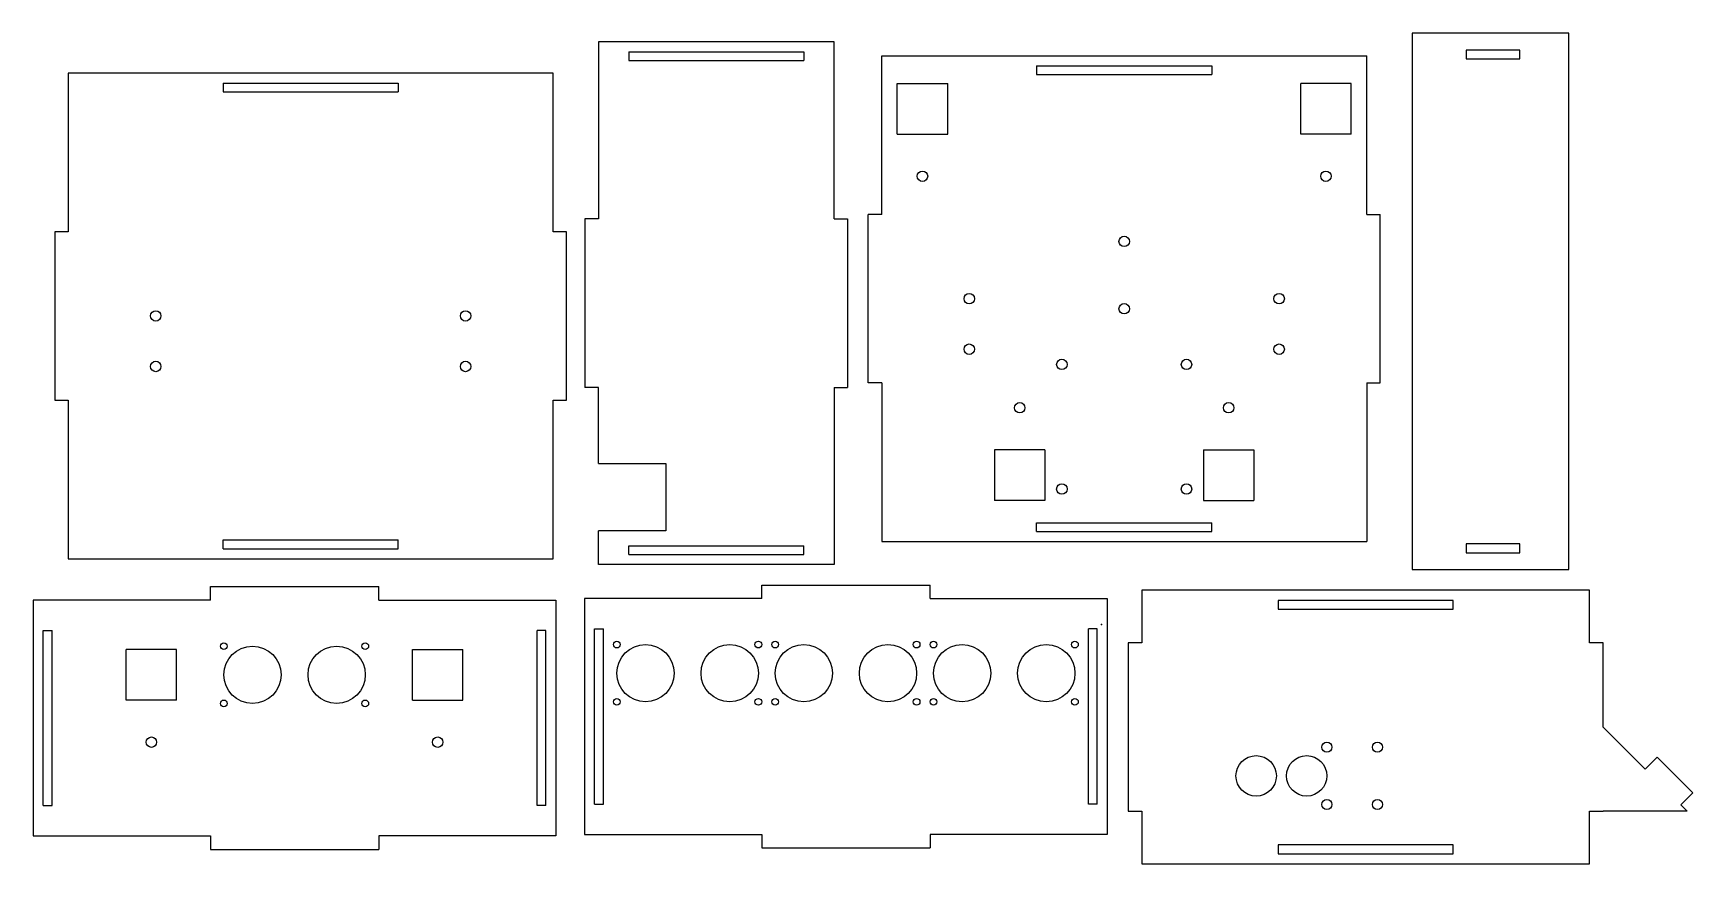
# Model space of a CAD drawing. Header units: millimetres. Extents: x -34.3 to 15, y -17.2 to 7.4.
import ezdxf

# ---------------------------------------------------------------- set-up
doc = ezdxf.new("R2010")
doc.units = ezdxf.units.MM
doc.header["$PDSIZE"] = -1

msp = doc.modelspace()

# ---------------------------------------------------------------- linework, layer by layer
at = {"color": 7, "linetype": 'Continuous'}
for p, q in [((11.343, 7.435), (6.693, 7.435)), ((6.693, 7.435), (6.693, -8.485)), ((11.343, -8.485), (11.343, 7.435)), ((-10.47, 7.183), (-17.47, 7.183)), ((-17.47, 7.183), (-17.47, 1.923)), ((-10.47, 1.923), (-10.47, 7.183)), ((9.893, 6.935), (8.293, 6.935)), ((8.293, 6.935), (8.293, 6.675)), ((9.893, 6.675), (9.893, 6.935)), ((-16.57, 6.883), (-16.57, 6.623)), ((-16.57, 6.883), (-11.37, 6.883)), ((-16.57, 6.623), (-11.37, 6.623)), ((-11.37, 6.883), (-11.37, 6.623)), ((-9.057, 6.766), (5.343, 6.766)), ((-9.057, 2.056), (-9.057, 6.766)), ((-4.457, 6.466), (0.743, 6.466)), ((-4.457, 6.466), (-4.457, 6.206)), ((0.743, 6.466), (0.743, 6.206)), ((5.343, 2.056), (5.343, 6.766)), ((8.293, 6.675), (9.893, 6.675)), ((-18.812, 6.254), (-33.212, 6.254)), ((-33.212, 6.254), (-33.212, 1.544)), ((-28.612, 5.954), (-23.412, 5.954)), ((-28.612, 5.954), (-28.612, 5.694)), ((-23.412, 5.954), (-23.412, 5.694)), ((-18.812, 1.544), (-18.812, 6.254)), ((-8.597, 4.44), (-8.597, 5.94)), ((-8.597, 5.94), (-7.097, 5.94)), ((-7.097, 4.44), (-7.097, 5.94)), ((-4.457, 6.206), (0.743, 6.206)), ((4.883, 5.94), (3.383, 5.94)), ((3.383, 4.44), (3.383, 5.94)), ((4.883, 4.44), (4.883, 5.94)), ((-28.612, 5.694), (-23.412, 5.694)), ((-8.597, 4.44), (-7.097, 4.44)), ((4.883, 4.44), (3.383, 4.44)), ((-9.057, 2.056), (-9.457, 2.056)), ((-9.457, -2.944), (-9.457, 2.056)), ((5.343, 2.056), (5.743, 2.056)), ((5.743, -2.944), (5.743, 2.056)), ((-33.212, 1.544), (-33.612, 1.544)), ((-33.612, 1.544), (-33.612, -3.456)), ((-18.412, 1.544), (-18.812, 1.544)), ((-18.412, -3.456), (-18.412, 1.544)), ((-17.47, 1.923), (-17.87, 1.923)), ((-17.87, 1.923), (-17.87, -3.077)), ((-10.47, 1.923), (-10.07, 1.923)), ((-10.07, 1.923), (-10.07, -3.077)), ((-9.057, -2.944), (-9.457, -2.944)), ((-9.057, -2.944), (-9.057, -7.654)), ((5.343, -2.944), (5.743, -2.944)), ((5.343, -2.944), (5.343, -7.654)), ((-17.47, -3.077), (-17.87, -3.077)), ((-17.47, -5.337), (-17.47, -3.077)), ((-10.47, -3.077), (-10.47, -8.337)), ((-10.47, -3.077), (-10.07, -3.077)), ((-33.612, -3.456), (-33.212, -3.456)), ((-33.212, -3.456), (-33.212, -8.166)), ((-18.812, -3.456), (-18.412, -3.456)), ((-18.812, -8.166), (-18.812, -3.456)), ((-17.47, -5.337), (-15.47, -5.337)), ((-15.47, -5.337), (-15.47, -7.337)), ((-4.209, -4.932), (-5.709, -4.932)), ((-5.709, -4.932), (-5.709, -6.432)), ((-4.209, -4.932), (-4.209, -6.432)), ((0.495, -4.932), (0.495, -6.432)), ((0.495, -4.932), (1.995, -4.932)), ((1.995, -4.932), (1.995, -6.432)), ((-4.209, -6.432), (-5.709, -6.432)), ((0.495, -6.432), (1.995, -6.432)), ((-17.47, -8.337), (-17.47, -7.337)), ((-15.47, -7.337), (-17.47, -7.337)), ((-4.457, -7.354), (-4.457, -7.094)), ((-4.457, -7.094), (0.743, -7.094)), ((-4.457, -7.354), (0.743, -7.354)), ((0.743, -7.354), (0.743, -7.094)), ((-28.612, -7.866), (-28.612, -7.606)), ((-28.612, -7.606), (-23.412, -7.606)), ((-28.612, -7.866), (-23.412, -7.866)), ((-23.412, -7.866), (-23.412, -7.606)), ((-16.57, -8.037), (-16.57, -7.777)), ((-16.57, -7.777), (-11.37, -7.777)), ((-11.37, -8.037), (-11.37, -7.777)), ((-9.057, -7.654), (5.343, -7.654)), ((9.893, -7.725), (8.293, -7.725)), ((8.293, -7.725), (8.293, -7.985)), ((9.893, -7.985), (9.893, -7.725)), ((-33.212, -8.166), (-18.812, -8.166)), ((-10.47, -8.337), (-17.47, -8.337)), ((-16.57, -8.037), (-11.37, -8.037)), ((8.293, -7.985), (9.893, -7.985)), ((6.693, -8.485), (11.343, -8.485)), ((-28.991, -9.389), (-28.991, -8.989)), ((-28.991, -8.989), (-23.991, -8.989)), ((-23.991, -9.389), (-23.991, -8.989)), ((-12.62, -9.344), (-17.88, -9.344)), ((-17.88, -9.344), (-17.88, -16.344)), ((-12.62, -9.344), (-12.62, -8.944)), ((-12.62, -8.944), (-7.62, -8.944)), ((-7.62, -9.344), (-7.62, -8.944)), ((-7.62, -9.344), (-2.36, -9.344)), ((-2.36, -9.344), (-2.36, -16.344)), ((11.962, -9.098), (-1.338, -9.098)), ((-1.338, -9.098), (-1.338, -10.658)), ((11.962, -10.658), (11.962, -9.098)), ((-28.991, -9.389), (-34.251, -9.389)), ((-34.251, -9.389), (-34.251, -16.389)), ((-23.991, -9.389), (-18.731, -9.389)), ((-18.731, -9.389), (-18.731, -16.389)), ((7.912, -9.398), (2.712, -9.398)), ((2.712, -9.398), (2.712, -9.658)), ((2.712, -9.658), (7.912, -9.658)), ((7.912, -9.658), (7.912, -9.398)), ((-33.951, -10.289), (-33.691, -10.289)), ((-33.951, -15.489), (-33.951, -10.289)), ((-33.691, -15.489), (-33.691, -10.289)), ((-19.291, -15.489), (-19.291, -10.289)), ((-19.031, -10.289), (-19.291, -10.289)), ((-19.031, -15.489), (-19.031, -10.289)), ((-17.58, -10.244), (-17.32, -10.244)), ((-17.58, -15.444), (-17.58, -10.244)), ((-17.32, -15.444), (-17.32, -10.244)), ((-2.92, -15.444), (-2.92, -10.244)), ((-2.66, -10.244), (-2.92, -10.244)), ((-2.66, -15.444), (-2.66, -10.244)), ((-1.338, -10.658), (-1.738, -10.658)), ((-1.738, -10.658), (-1.738, -15.658)), ((12.362, -10.658), (11.962, -10.658)), ((12.362, -13.158), (12.362, -10.658)), ((-29.991, -10.857), (-31.491, -10.857)), ((-31.491, -12.357), (-31.491, -10.857)), ((-29.991, -12.357), (-29.991, -10.857)), ((-22.991, -12.357), (-22.991, -10.857)), ((-22.991, -10.857), (-21.491, -10.857)), ((-21.491, -12.357), (-21.491, -10.857)), ((-29.991, -12.357), (-31.491, -12.357)), ((-22.991, -12.357), (-21.491, -12.357)), ((12.362, -13.158), (13.612, -14.408)), ((13.612, -14.408), (13.966, -14.054)), ((13.966, -14.054), (15.026, -15.115)), ((15.026, -15.115), (14.673, -15.468)), ((-33.951, -15.489), (-33.691, -15.489)), ((-19.031, -15.489), (-19.291, -15.489)), ((-17.58, -15.444), (-17.32, -15.444)), ((-2.66, -15.444), (-2.92, -15.444)), ((-1.738, -15.658), (-1.338, -15.658)), ((-1.338, -15.658), (-1.338, -17.218)), ((11.962, -15.658), (12.362, -15.658)), ((11.962, -17.218), (11.962, -15.658)), ((14.862, -15.658), (12.362, -15.658)), ((14.673, -15.468), (14.862, -15.658)), ((-34.251, -16.389), (-28.991, -16.389)), ((-28.991, -16.389), (-28.991, -16.789)), ((-18.731, -16.389), (-23.991, -16.389)), ((-23.991, -16.389), (-23.991, -16.789)), ((-17.88, -16.344), (-12.62, -16.344)), ((-12.62, -16.344), (-12.62, -16.744)), ((-12.62, -16.744), (-7.62, -16.744)), ((-2.36, -16.344), (-7.62, -16.344)), ((-7.62, -16.344), (-7.62, -16.744)), ((2.712, -16.658), (2.712, -16.918)), ((7.912, -16.658), (2.712, -16.658)), ((7.912, -16.918), (7.912, -16.658)), ((-28.991, -16.789), (-23.991, -16.789)), ((-1.338, -17.218), (11.962, -17.218)), ((2.712, -16.918), (7.912, -16.918))]:
    msp.add_line(p, q, dxfattribs=at)
for centre, radius in [((-7.847, 3.19), 0.155), ((4.133, 3.19), 0.155), ((-1.857, 1.256), 0.155), ((-6.457, -0.444), 0.155), ((2.743, -0.444), 0.155), ((-30.612, -0.956), 0.155), ((-21.412, -0.956), 0.155), ((-1.857, -0.744), 0.155), ((-6.457, -1.944), 0.155), ((2.743, -1.944), 0.155), ((-30.612, -2.456), 0.155), ((-21.412, -2.456), 0.155), ((-3.707, -2.394), 0.155), ((-0.007, -2.394), 0.155), ((-4.959, -3.682), 0.155), ((1.245, -3.682), 0.155), ((-3.707, -6.094), 0.155), ((-0.007, -6.094), 0.155), ((-28.591, -10.757), 0.1), ((-27.741, -11.607), 0.85), ((-25.241, -11.607), 0.85), ((-24.391, -10.757), 0.1), ((-16.92, -10.712), 0.1), ((-16.07, -11.562), 0.85), ((-13.57, -11.562), 0.85), ((-12.72, -10.712), 0.1), ((-12.22, -10.712), 0.1), ((-11.37, -11.562), 0.85), ((-8.87, -11.562), 0.85), ((-8.02, -10.712), 0.1), ((-7.52, -10.712), 0.1), ((-6.67, -11.562), 0.85), ((-4.17, -11.562), 0.85), ((-3.32, -10.712), 0.1), ((-16.92, -12.412), 0.1), ((-12.72, -12.412), 0.1), ((-12.22, -12.412), 0.1), ((-8.02, -12.412), 0.1), ((-7.52, -12.412), 0.1), ((-3.32, -12.412), 0.1), ((-28.591, -12.457), 0.1), ((-24.391, -12.457), 0.1), ((-30.741, -13.607), 0.155), ((-22.241, -13.607), 0.155), ((4.162, -13.758), 0.15), ((5.662, -13.758), 0.15), ((2.062, -14.608), 0.6), ((3.562, -14.608), 0.6), ((4.162, -15.458), 0.15), ((5.662, -15.458), 0.15)]:
    msp.add_circle(centre, radius, dxfattribs=at)
msp.add_point((-2.528, -10.12), dxfattribs=at)

doc.saveas('drawing.dxf')
